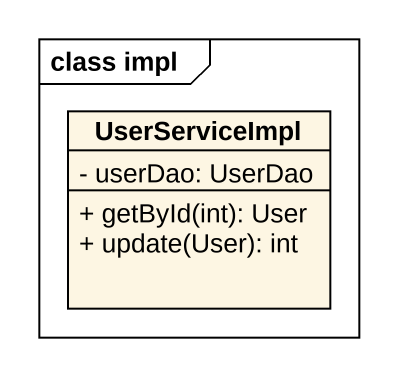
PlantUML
@startuml
mainframe class impl
hide circle
hide empty members
skinparam classAttributeIconSize 0
class UserServiceImpl {
  - userDao: UserDao
  + getById(int): User
  + update(User): int
}
@enduml
